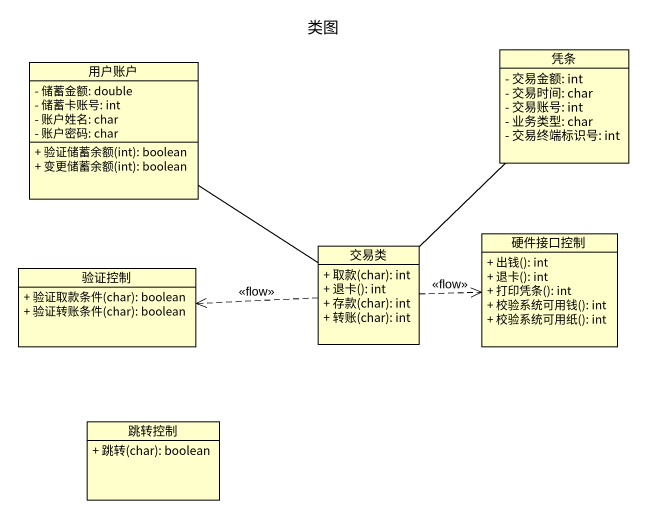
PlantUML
@startuml
title 类图
hide circle
hide empty members
skinparam classAttributeIconSize 0
class 凭条 {
  - 交易金额: int
  - 交易时间: char
  - 交易账号: int
  - 业务类型: char
  - 交易终端标识号: int
}
class 用户账户 {
  - 储蓄金额: double
  - 储蓄卡账号: int
  - 账户姓名: char
  - 账户密码: char
  + 验证储蓄余额(int): boolean
  + 变更储蓄余额(int): boolean
}
class 交易类 {
  + 取款(char): int
  + 退卡(): int
  + 存款(char): int
  + 转账(char): int
}
class 硬件接口控制 {
  + 出钱(): int
  + 退卡(): int
  + 打印凭条(): int
  + 校验系统可用钱(): int
  + 校验系统可用纸(): int
}
class 验证控制 {
  + 验证取款条件(char): boolean
  + 验证转账条件(char): boolean
}
class 跳转控制 {
  + 跳转(char): boolean
}
交易类 -up- 凭条
交易类 -up- 用户账户
交易类 .right.> 硬件接口控制 : <<flow>>
交易类 .left.> 验证控制 : <<flow>>
@enduml
